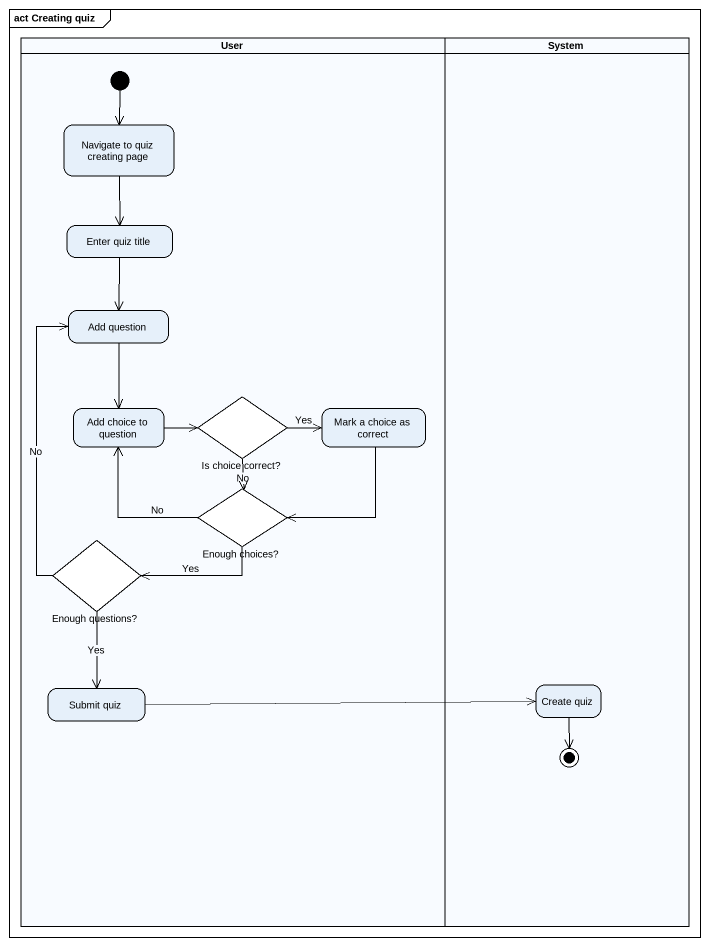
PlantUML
@startuml
mainframe act Creating quiz
hide empty description
state User <<partition>> {
  state "Navigate to quiz creating page" as Navigate_to_quiz_creating
  state "Enter quiz title" as Enter_quiz_title
  state "Add question" as Add_question
  state "Add choice to question" as Add_choice_to_question
  state "Is choice correct?" as Is_choice_correct <<choice>>
  state "Mark a choice as correct" as Mark_a_choice_as_correct
  state "Enough choices?" as Enough_choices <<choice>>
  state "Enough questions?" as Enough_questions <<choice>>
  state "Submit quiz" as Submit_quiz
  [*] --> Navigate_to_quiz_creating
}
state System <<partition>> {
  state "Create quiz" as Create_quiz
  Create_quiz --> [*]
}
Navigate_to_quiz_creating --> Enter_quiz_title
Enter_quiz_title --> Add_question
Add_question --> Add_choice_to_question
Add_choice_to_question -right-> Is_choice_correct
Is_choice_correct -right-> Mark_a_choice_as_correct : Yes
Is_choice_correct --> Enough_choices : No
Mark_a_choice_as_correct --> Enough_choices
Enough_choices -up-> Add_choice_to_question : No
Enough_choices -left-> Enough_questions : Yes
Enough_questions -up-> Add_question : No
Enough_questions --> Submit_quiz : Yes
Submit_quiz -right-> Create_quiz
@enduml
